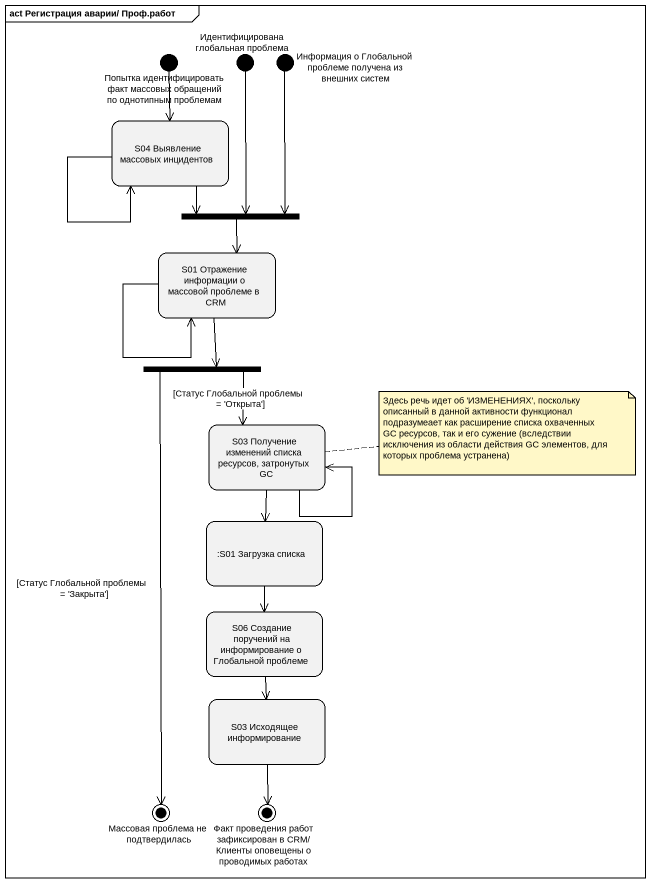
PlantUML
@startuml
mainframe act Регистрация аварии/ Проф.работ
hide empty description
state "Попытка идентифицировать факт массовых обращений по однотипным проблемам" as Попытка_идентифицировать <<start>>
state "Идентифицирована глобальная проблема" as Идентифицирована_глобальная <<start>>
state "Информация о Глобальной проблеме получена из внешних систем" as Информация_о_Глобальной <<start>>
state "S04 Выявление массовых инцидентов" as S04_Выявление_массовых
state fork1 <<join>>
state "S01 Отражение информации о массовой проблеме в CRM" as S01_Отражение_информации_о
state fork2 <<fork>>
state "S03 Получение изменений списка ресурсов, затронутых GC" as S03_Получение_изменений
state ":S01 Загрузка списка" as S01_Загрузка_списка
state "S06 Создание поручений на информирование о Глобальной проблеме" as S06_Создание_поручений_на
state "S03 Исходящее информирование" as S03_Исходящее_информирование
state "Массовая проблема не подтвердилась" as Массовая_проблема_не <<end>>
state "Факт проведения работ зафиксирован в CRM/ Клиенты оповещены о проводимых работах" as Факт_проведения_работ <<end>>
Попытка_идентифицировать --> S04_Выявление_массовых
Идентифицирована_глобальная --> fork1
Информация_о_Глобальной --> fork1
S04_Выявление_массовых --> S04_Выявление_массовых
S04_Выявление_массовых --> fork1
fork1 --> S01_Отражение_информации_о
S01_Отражение_информации_о --> S01_Отражение_информации_о
S01_Отражение_информации_о --> fork2
fork2 --> S03_Получение_изменений : [Статус Глобальной проблемы = 'Открыта']
fork2 --> Массовая_проблема_не : [Статус Глобальной проблемы = 'Закрыта']
S03_Получение_изменений --> S03_Получение_изменений
S03_Получение_изменений --> S01_Загрузка_списка
S01_Загрузка_списка --> S06_Создание_поручений_на
S06_Создание_поручений_на --> S03_Исходящее_информирование
S03_Исходящее_информирование --> Факт_проведения_работ
note right of S03_Получение_изменений : Здесь речь идет об 'ИЗМЕНЕНИЯХ', поскольку описанный в данной активности функционал подразумеает как расширение списка охваченных GC ресурсов, так и его сужение (вследствии исключения из области действия GC элементов, для которых проблема устранена)
@enduml
